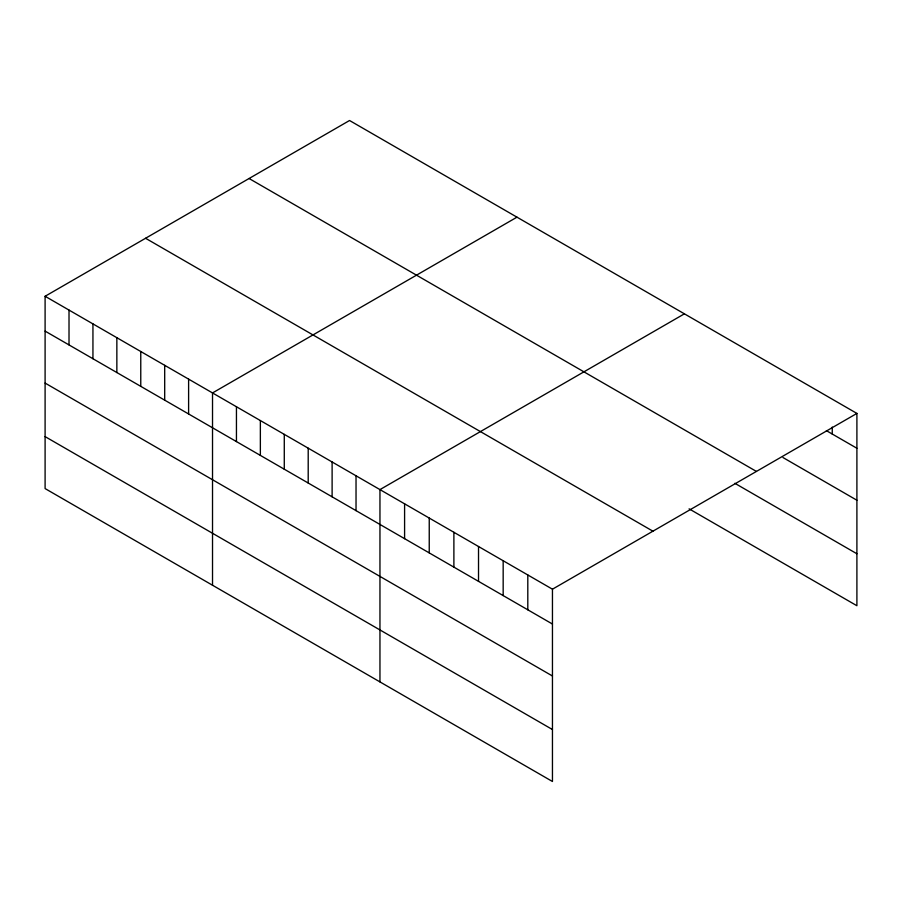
<?xml version="1.0" encoding="UTF-8"?>
<svg xmlns="http://www.w3.org/2000/svg" width="902" height="902" viewBox="0 0 902 902"><rect width="100%" height="100%" fill="white"/><g stroke="black" fill="none" stroke-linecap="round" stroke-linejoin="round"><path stroke-width="1.35" d="M45.1 296.273L552.452 589.198L552.452 781.493L45.1 488.58L45.1 296.273L349.548 120.507L856.9 413.42L856.9 605.727L689.094 508.841M516.97 217.168L212.522 392.934L212.522 585.24M684.404 313.828L379.956 489.606L379.956 681.901M552.452 589.198L856.9 413.42M826.39 430.649L856.9 448.26M782.97 457.539L856.9 500.227M249.076 178.506L756.428 471.43M734.859 483.303L856.9 553.76M145.572 238.275L652.924 531.188M45.1 331.113L552.452 624.037M45.1 383.079L552.452 675.993M45.1 436.613L552.452 729.538M832.253 427.063L832.253 434.031M527.805 574.969L527.805 609.808M503.169 560.74L503.169 595.579M478.522 546.511L478.522 581.35M453.886 532.281L453.886 567.121M429.239 518.052L429.239 552.892M404.592 503.823L404.592 538.674M356.031 475.794L356.031 510.633M332.116 461.982L332.116 496.822M308.202 448.17L308.202 483.021M284.277 434.369L284.277 469.209M260.362 420.558L260.362 455.397M236.448 406.746L236.448 441.585M188.608 379.133L188.608 413.973M164.694 365.321L164.694 400.161M140.768 351.509L140.768 386.349M116.854 337.698L116.854 372.549M92.94 323.897L92.94 358.737M69.014 310.085L69.014 344.925"/></g></svg>
